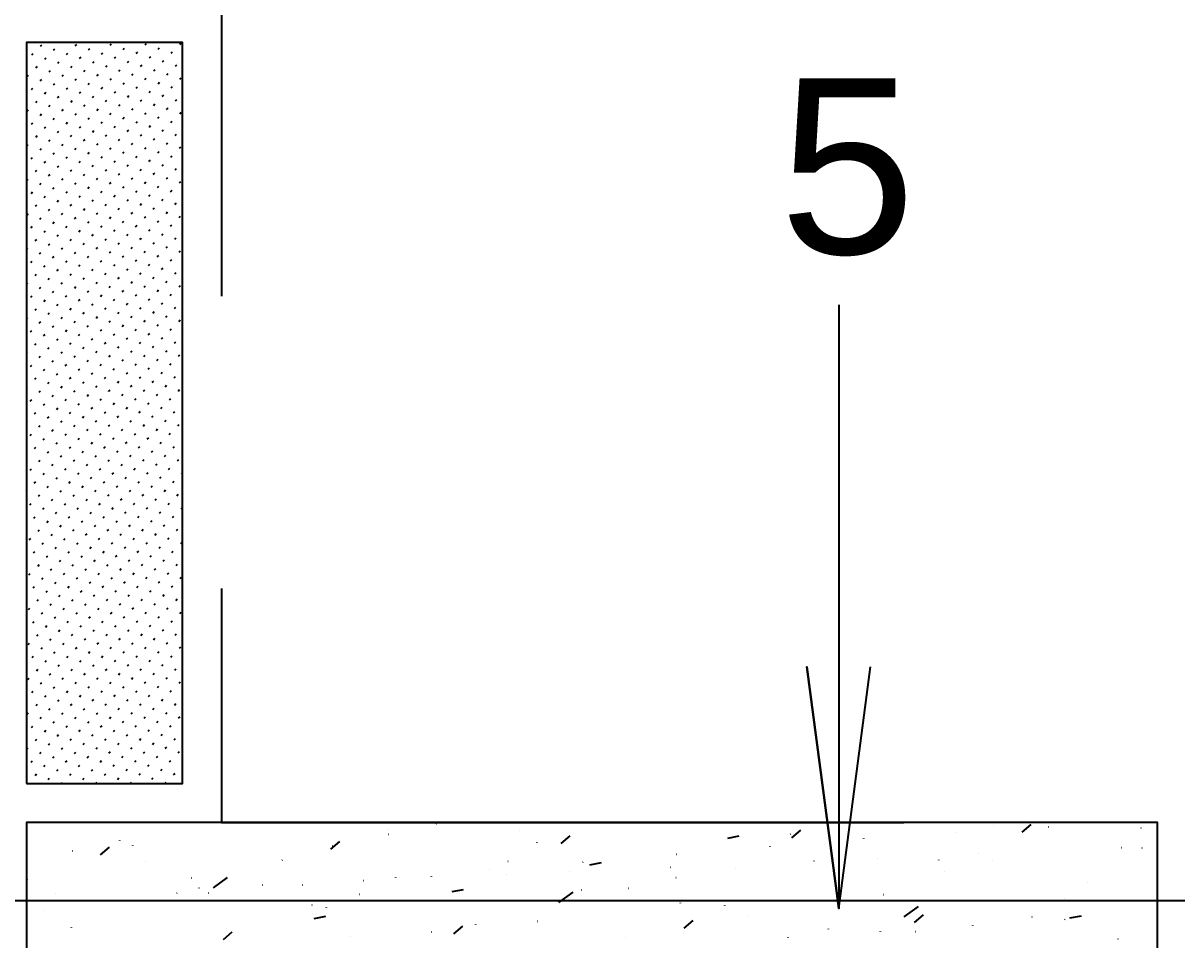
# Model space of a CAD drawing. Extents: x 0 to 119, y 0 to 84.
# Drawn here: x 67.688 to 68.872, y 68.612 to 69.552 of the extents above; entities that cross this region are included whole.
import ezdxf

# ---------------------------------------------------------------- set-up
doc = ezdxf.new("R2010")
doc.units = 0
doc.header["$MEASUREMENT"] = 0
doc.linetypes.add('ESTILO_TQS_0001', pattern=[1, 0.7, -0.3])
for name, color, linetype in [('1', 3, 'CONTINUOUS'), ('32', 250, 'CONTINUOUS'), ('4', 5, 'CONTINUOUS'), ('9', 8, 'CONTINUOUS')]:
    doc.layers.add(name, color=color, linetype=linetype)
doc.styles.add('TQS_ARIAL', font='arial.ttf')

msp = doc.modelspace()

# ---------------------------------------------------------------- linework, layer by layer
at = {"layer": '1', "color": 3, "linetype": 'ESTILO_TQS_0001'}
msp.add_lwpolyline([(67.89179, 68.732318), (70.85179, 68.732318), (70.85179, 71.972318), (67.89179, 71.972318), (67.89179, 68.732318)], dxfattribs=at)
at = {"layer": '32', "color": 250, "linetype": 'Continuous'}
msp.add_lwpolyline([(68.524943, 69.263342), (68.524943, 68.644352), (68.492311, 68.892213), (68.524943, 68.644352), (68.557574, 68.892213)], dxfattribs=at)
at = {"layer": '4', "color": 5, "linetype": 'Continuous'}
msp.add_line((67.25179, 68.652318), (72.29179, 68.652318), dxfattribs=at)
at = {"layer": '9', "color": 8, "linetype": 'Continuous'}
for p, q in [((67.706204, 69.528676), (67.707618, 69.53009)), ((67.719603, 69.524398), (67.721018, 69.525812)), ((67.741983, 69.5291), (67.743398, 69.530515)), ((67.755383, 69.524822), (67.756797, 69.526237)), ((67.777763, 69.529525), (67.779177, 69.530939)), ((67.791163, 69.525247), (67.792577, 69.526661)), ((67.813543, 69.529949), (67.814957, 69.531363)), ((67.826942, 69.525671), (67.828356, 69.527085)), ((67.849322, 69.530373), (67.850736, 69.531787)), ((67.691788, 69.51426), (67.691788, 69.51426)), ((67.697223, 69.519696), (67.698638, 69.52111)), ((67.710623, 69.515418), (67.712037, 69.516832)), ((67.724023, 69.51114), (67.725437, 69.512554)), ((67.733003, 69.52012), (67.734417, 69.521534)), ((67.746403, 69.515842), (67.747817, 69.517256)), ((67.759802, 69.511564), (67.761217, 69.512978)), ((67.768783, 69.520544), (67.770197, 69.521959)), ((67.782182, 69.516266), (67.783597, 69.517681)), ((67.795582, 69.511988), (67.796996, 69.513403)), ((67.804562, 69.520969), (67.805976, 69.522383)), ((67.817962, 69.516691), (67.819376, 69.518105)), ((67.831362, 69.512413), (67.832776, 69.513827)), ((67.840342, 69.521393), (67.841756, 69.522807)), ((67.701643, 69.506438), (67.703057, 69.507852)), ((67.715043, 69.50216), (67.716457, 69.503574)), ((67.737422, 69.506862), (67.738837, 69.508276)), ((67.750822, 69.502584), (67.752236, 69.503998)), ((67.773202, 69.507286), (67.774616, 69.5087)), ((67.786602, 69.503008), (67.788016, 69.504422)), ((67.800001, 69.49873), (67.801416, 69.500144)), ((67.808982, 69.50771), (67.810396, 69.509125)), ((67.822381, 69.503432), (67.823796, 69.504847)), ((67.835781, 69.499154), (67.837195, 69.500569)), ((67.844761, 69.508135), (67.846175, 69.509549)), ((67.847213, 69.510586), (67.847213, 69.510586)), ((67.691788, 69.496583), (67.691788, 69.496583)), ((67.692663, 69.497457), (67.694077, 69.498872)), ((67.706062, 69.493179), (67.707476, 69.494594)), ((67.719462, 69.488901), (67.720876, 69.490316)), ((67.728442, 69.497882), (67.729856, 69.499296)), ((67.741842, 69.493604), (67.743256, 69.495018)), ((67.755242, 69.489326), (67.756656, 69.49074)), ((67.764222, 69.498306), (67.765636, 69.49972)), ((67.777621, 69.494028), (67.779036, 69.495442)), ((67.791021, 69.48975), (67.792435, 69.491164)), ((67.813401, 69.494452), (67.814815, 69.495866)), ((67.826801, 69.490174), (67.828215, 69.491588)), ((67.842499, 69.488194), (67.842499, 69.488194)), ((67.849181, 69.494876), (67.850595, 69.496291)), ((67.691788, 69.478905), (67.691788, 69.478905)), ((67.697082, 69.484199), (67.698496, 69.485613)), ((67.710482, 69.479921), (67.711896, 69.481335)), ((67.723881, 69.475643), (67.725296, 69.477057)), ((67.732862, 69.484623), (67.734276, 69.486038)), ((67.746261, 69.480345), (67.747676, 69.48176)), ((67.759661, 69.476067), (67.761075, 69.477482)), ((67.768641, 69.485048), (67.770055, 69.486462)), ((67.782041, 69.48077), (67.783455, 69.482184)), ((67.795441, 69.476492), (67.796855, 69.477906)), ((67.804421, 69.485472), (67.805835, 69.486886)), ((67.817821, 69.481194), (67.819235, 69.482608)), ((67.83122, 69.476916), (67.832634, 69.47833)), ((67.8402, 69.485896), (67.841615, 69.48731)), ((67.701501, 69.470941), (67.702916, 69.472355)), ((67.714901, 69.466663), (67.716315, 69.468077)), ((67.737281, 69.471365), (67.738695, 69.472779)), ((67.750681, 69.467087), (67.752095, 69.468501)), ((67.773061, 69.471789), (67.774475, 69.473204)), ((67.78646, 69.467511), (67.787875, 69.468926)), ((67.79986, 69.463233), (67.801274, 69.464648)), ((67.80884, 69.472214), (67.810254, 69.473628)), ((67.82224, 69.467936), (67.823654, 69.46935)), ((67.83564, 69.463658), (67.837054, 69.465072)), ((67.837784, 69.465802), (67.837784, 69.465802)), ((67.84462, 69.472638), (67.846034, 69.474052)), ((67.691788, 69.461227), (67.691788, 69.461227)), ((67.692521, 69.461961), (67.693935, 69.463375)), ((67.705921, 69.457683), (67.707335, 69.459097)), ((67.719321, 69.453405), (67.720735, 69.454819)), ((67.728301, 69.462385), (67.729715, 69.463799)), ((67.7417, 69.458107), (67.743115, 69.459521)), ((67.7551, 69.453829), (67.756514, 69.455243)), ((67.76408, 69.462809), (67.765495, 69.464223)), ((67.77748, 69.458531), (67.778894, 69.459945)), ((67.79088, 69.454253), (67.792294, 69.455667)), ((67.81326, 69.458955), (67.814674, 69.46037)), ((67.826659, 69.454677), (67.828074, 69.456092)), ((67.849039, 69.45938), (67.850453, 69.460794)), ((67.691788, 69.44355), (67.691788, 69.44355)), ((67.696941, 69.448702), (67.698355, 69.450117)), ((67.71034, 69.444424), (67.711754, 69.445839)), ((67.72374, 69.440146), (67.725154, 69.441561)), ((67.73272, 69.449127), (67.734134, 69.450541)), ((67.74612, 69.444849), (67.747534, 69.446263)), ((67.75952, 69.440571), (67.760934, 69.441985)), ((67.7685, 69.449551), (67.769914, 69.450965)), ((67.781899, 69.445273), (67.783314, 69.446687)), ((67.795299, 69.440995), (67.796713, 69.442409)), ((67.804279, 69.449975), (67.805694, 69.451389)), ((67.817679, 69.445697), (67.819093, 69.447111)), ((67.831079, 69.441419), (67.832493, 69.442833)), ((67.83307, 69.443411), (67.83307, 69.443411)), ((67.840059, 69.450399), (67.841473, 69.451814)), ((67.70136, 69.435444), (67.702774, 69.436858)), ((67.71476, 69.431166), (67.716174, 69.43258)), ((67.73714, 69.435868), (67.738554, 69.437283)), ((67.750539, 69.43159), (67.751954, 69.433005)), ((67.772919, 69.436293), (67.774333, 69.437707)), ((67.786319, 69.432015), (67.787733, 69.433429)), ((67.799719, 69.427737), (67.801133, 69.429151)), ((67.808699, 69.436717), (67.810113, 69.438131)), ((67.822099, 69.432439), (67.823513, 69.433853)), ((67.835498, 69.428161), (67.836912, 69.429575)), ((67.844478, 69.437141), (67.845893, 69.438555)), ((67.691788, 69.425872), (67.691788, 69.425872)), ((67.69238, 69.426464), (67.693794, 69.427878)), ((67.705779, 69.422186), (67.707194, 69.4236)), ((67.719179, 69.417908), (67.720593, 69.419322)), ((67.728159, 69.426888), (67.729574, 69.428302)), ((67.741559, 69.42261), (67.742973, 69.424024)), ((67.754959, 69.418332), (67.756373, 69.419746)), ((67.763939, 69.427312), (67.765353, 69.428727)), ((67.777339, 69.423034), (67.778753, 69.424449)), ((67.790738, 69.418756), (67.792153, 69.420171)), ((67.813118, 69.423459), (67.814532, 69.424873)), ((67.826518, 69.419181), (67.827932, 69.420595)), ((67.828356, 69.421019), (67.828356, 69.421019)), ((67.848898, 69.423883), (67.850312, 69.425297)), ((67.691788, 69.408194), (67.691788, 69.408194)), ((67.696799, 69.413206), (67.698213, 69.41462)), ((67.710199, 69.408928), (67.711613, 69.410342)), ((67.723599, 69.40465), (67.725013, 69.406064)), ((67.732579, 69.41363), (67.733993, 69.415044)), ((67.745978, 69.409352), (67.747393, 69.410766)), ((67.759378, 69.405074), (67.760792, 69.406488)), ((67.768358, 69.414054), (67.769773, 69.415468)), ((67.781758, 69.409776), (67.783172, 69.41119)), ((67.795158, 69.405498), (67.796572, 69.406912)), ((67.804138, 69.414478), (67.805552, 69.415893)), ((67.817538, 69.4102), (67.818952, 69.411615)), ((67.830937, 69.405922), (67.832352, 69.407337)), ((67.839918, 69.414903), (67.841332, 69.416317)), ((67.701219, 69.399947), (67.702633, 69.401361)), ((67.714618, 69.395669), (67.716032, 69.397084)), ((67.736998, 69.400372), (67.738412, 69.401786)), ((67.750398, 69.396094), (67.751812, 69.397508)), ((67.772778, 69.400796), (67.774192, 69.40221)), ((67.786177, 69.396518), (67.787592, 69.397932)), ((67.799577, 69.39224), (67.800991, 69.393654)), ((67.808557, 69.40122), (67.809972, 69.402634)), ((67.821957, 69.396942), (67.823371, 69.398356)), ((67.823642, 69.398627), (67.823642, 69.398627)), ((67.835357, 69.392664), (67.836771, 69.394078)), ((67.844337, 69.401644), (67.845751, 69.403059)), ((67.691788, 69.390517), (67.691788, 69.390517)), ((67.692238, 69.390967), (67.693653, 69.392381)), ((67.705638, 69.386689), (67.707052, 69.388103)), ((67.719038, 69.382411), (67.720452, 69.383825)), ((67.728018, 69.391391), (67.729432, 69.392806)), ((67.741418, 69.387113), (67.742832, 69.388528)), ((67.754817, 69.382835), (67.756232, 69.38425)), ((67.763798, 69.391816), (67.765212, 69.39323)), ((67.777197, 69.387538), (67.778611, 69.388952)), ((67.790597, 69.38326), (67.792011, 69.384674)), ((67.812977, 69.387962), (67.814391, 69.389376)), ((67.826377, 69.383684), (67.827791, 69.385098)), ((67.848756, 69.388386), (67.850171, 69.3898)), ((67.691788, 69.372839), (67.691788, 69.372839)), ((67.696658, 69.377709), (67.698072, 69.379123)), ((67.710057, 69.373431), (67.711472, 69.374845)), ((67.723457, 69.369153), (67.724871, 69.370567)), ((67.732437, 69.378133), (67.733852, 69.379547)), ((67.745837, 69.373855), (67.747251, 69.375269)), ((67.759237, 69.369577), (67.760651, 69.370991)), ((67.768217, 69.378557), (67.769631, 69.379972)), ((67.781617, 69.374279), (67.783031, 69.375694)), ((67.795016, 69.370001), (67.796431, 69.371416)), ((67.803997, 69.378982), (67.805411, 69.380396)), ((67.817396, 69.374704), (67.81881, 69.376118)), ((67.818928, 69.376236), (67.818928, 69.376236)), ((67.830796, 69.370426), (67.83221, 69.37184)), ((67.839776, 69.379406), (67.84119, 69.38082)), ((67.701077, 69.364451), (67.702491, 69.365865)), ((67.714477, 69.360173), (67.715891, 69.361587)), ((67.736857, 69.364875), (67.738271, 69.366289)), ((67.750256, 69.360597), (67.751671, 69.362011)), ((67.772636, 69.365299), (67.774051, 69.366713)), ((67.786036, 69.361021), (67.78745, 69.362435)), ((67.799436, 69.356743), (67.80085, 69.358157)), ((67.808416, 69.365723), (67.80983, 69.367138)), ((67.821816, 69.361445), (67.82323, 69.36286)), ((67.835215, 69.357167), (67.83663, 69.358582)), ((67.844196, 69.366148), (67.84561, 69.367562)), ((67.691788, 69.355161), (67.691788, 69.355161)), ((67.692097, 69.35547), (67.693511, 69.356884)), ((67.705497, 69.351192), (67.706911, 69.352606)), ((67.718896, 69.346914), (67.72031, 69.348328)), ((67.727877, 69.355895), (67.729291, 69.357309)), ((67.741276, 69.351617), (67.74269, 69.353031)), ((67.754676, 69.347339), (67.75609, 69.348753)), ((67.763656, 69.356319), (67.76507, 69.357733)), ((67.777056, 69.352041), (67.77847, 69.353455)), ((67.790455, 69.347763), (67.79187, 69.349177)), ((67.812835, 69.352465), (67.814214, 69.353844)), ((67.814214, 69.353844), (67.81425, 69.353879)), ((67.826235, 69.348187), (67.827649, 69.349601)), ((67.848615, 69.352889), (67.850029, 69.354304)), ((67.691788, 69.337484), (67.691788, 69.337484)), ((67.696516, 69.342212), (67.697931, 69.343626)), ((67.709916, 69.337934), (67.71133, 69.339348)), ((67.723316, 69.333656), (67.72473, 69.33507)), ((67.732296, 69.342636), (67.73371, 69.34405)), ((67.745696, 69.338358), (67.74711, 69.339772)), ((67.759095, 69.33408), (67.76051, 69.335495)), ((67.768076, 69.343061), (67.76949, 69.344475)), ((67.781475, 69.338783), (67.782889, 69.340197)), ((67.794875, 69.334505), (67.796289, 69.335919)), ((67.803855, 69.343485), (67.805269, 69.344899)), ((67.817255, 69.339207), (67.818669, 69.340621)), ((67.830654, 69.334929), (67.832069, 69.336343)), ((67.839635, 69.343909), (67.841049, 69.345323)), ((67.700936, 69.328954), (67.70235, 69.330368)), ((67.714335, 69.324676), (67.71575, 69.32609)), ((67.736715, 69.329378), (67.73813, 69.330792)), ((67.750115, 69.3251), (67.751529, 69.326514)), ((67.772495, 69.329802), (67.773909, 69.331217)), ((67.785895, 69.325524), (67.787309, 69.326939)), ((67.799294, 69.321246), (67.800709, 69.322661)), ((67.808275, 69.330227), (67.8095, 69.331452)), ((67.8095, 69.331452), (67.809689, 69.331641)), ((67.821674, 69.325949), (67.823088, 69.327363)), ((67.835074, 69.321671), (67.836488, 69.323085)), ((67.844054, 69.330651), (67.845468, 69.332065)), ((67.691788, 69.319806), (67.691788, 69.319806)), ((67.691956, 69.319974), (67.69337, 69.321388)), ((67.705355, 69.315696), (67.706769, 69.31711)), ((67.718755, 69.311418), (67.720169, 69.312832)), ((67.727735, 69.320398), (67.729149, 69.321812)), ((67.741135, 69.31612), (67.742549, 69.317534)), ((67.754534, 69.311842), (67.755949, 69.313256)), ((67.763515, 69.320822), (67.764929, 69.322236)), ((67.776914, 69.316544), (67.778329, 69.317958)), ((67.790314, 69.312266), (67.791728, 69.31368)), ((67.812694, 69.316968), (67.814108, 69.318383)), ((67.826094, 69.31269), (67.827508, 69.314105)), ((67.848474, 69.317393), (67.849888, 69.318807)), ((67.691788, 69.302128), (67.691788, 69.302128)), ((67.696375, 69.306715), (67.697789, 69.308129)), ((67.709775, 69.302437), (67.711189, 69.303851)), ((67.723174, 69.298159), (67.724588, 69.299573)), ((67.732155, 69.30714), (67.733569, 69.308554)), ((67.745554, 69.302862), (67.746968, 69.304276)), ((67.758954, 69.298584), (67.760368, 69.299998)), ((67.767934, 69.307564), (67.769348, 69.308978)), ((67.781334, 69.303286), (67.782748, 69.3047)), ((67.794733, 69.299008), (67.796148, 69.300422)), ((67.803714, 69.307988), (67.804786, 69.30906)), ((67.804786, 69.30906), (67.805128, 69.309402)), ((67.817113, 69.30371), (67.818528, 69.305124)), ((67.830513, 69.299432), (67.831927, 69.300846)), ((67.839493, 69.308412), (67.840908, 69.309827)), ((67.700794, 69.293457), (67.702209, 69.294871)), ((67.714194, 69.289179), (67.715608, 69.290593)), ((67.736574, 69.293881), (67.737988, 69.295295)), ((67.749974, 69.289603), (67.751388, 69.291017)), ((67.772354, 69.294306), (67.773768, 69.29572)), ((67.785753, 69.290028), (67.787167, 69.291442)), ((67.800072, 69.286669), (67.800567, 69.287164)), ((67.808133, 69.29473), (67.809547, 69.296144)), ((67.821533, 69.290452), (67.822947, 69.291866)), ((67.834932, 69.286174), (67.836347, 69.287588)), ((67.843913, 69.295154), (67.845327, 69.296568)), ((67.691788, 69.284451), (67.691788, 69.284451)), ((67.691814, 69.284477), (67.693228, 69.285891)), ((67.705214, 69.280199), (67.706628, 69.281613)), ((67.718613, 69.275921), (67.720028, 69.277335)), ((67.727594, 69.284901), (67.729008, 69.286315)), ((67.740993, 69.280623), (67.742408, 69.282037)), ((67.754393, 69.276345), (67.755807, 69.277759)), ((67.763373, 69.285325), (67.764788, 69.286739)), ((67.776773, 69.281047), (67.778187, 69.282461)), ((67.790173, 69.276769), (67.791587, 69.278183)), ((67.799153, 69.28575), (67.800072, 69.286669)), ((67.812553, 69.281472), (67.813967, 69.282886)), ((67.825952, 69.277194), (67.827366, 69.278608)), ((67.848332, 69.281896), (67.849746, 69.28331)), ((67.691788, 69.266773), (67.691788, 69.266773)), ((67.696233, 69.271218), (67.697648, 69.272633)), ((67.709633, 69.26694), (67.711047, 69.268355)), ((67.723033, 69.262663), (67.724447, 69.264077)), ((67.732013, 69.271643), (67.733427, 69.273057)), ((67.745413, 69.267365), (67.746827, 69.268779)), ((67.758812, 69.263087), (67.760227, 69.264501)), ((67.767793, 69.272067), (67.769207, 69.273481)), ((67.781192, 69.267789), (67.782607, 69.269203)), ((67.794592, 69.263511), (67.795358, 69.264277)), ((67.795358, 69.264277), (67.796006, 69.264925)), ((67.803572, 69.272491), (67.804987, 69.273906)), ((67.816972, 69.268213), (67.818386, 69.269628)), ((67.830372, 69.263935), (67.831786, 69.26535)), ((67.839352, 69.272916), (67.840766, 69.27433)), ((67.700653, 69.25796), (67.702067, 69.259374)), ((67.714053, 69.253682), (67.715467, 69.255096)), ((67.736433, 69.258385), (67.737847, 69.259799)), ((67.749832, 69.254107), (67.751246, 69.255521)), ((67.772212, 69.258809), (67.773626, 69.260223)), ((67.785612, 69.254531), (67.787026, 69.255945)), ((67.799011, 69.250253), (67.800426, 69.251667)), ((67.807992, 69.259233), (67.809406, 69.260647)), ((67.821391, 69.254955), (67.822806, 69.256369)), ((67.834791, 69.250677), (67.836205, 69.252091)), ((67.843771, 69.259657), (67.845186, 69.261072)), ((67.691788, 69.249095), (67.693087, 69.250394)), ((67.705072, 69.244702), (67.706487, 69.246116)), ((67.718472, 69.240424), (67.719886, 69.241838)), ((67.727452, 69.249404), (67.728866, 69.250818)), ((67.740852, 69.245126), (67.742266, 69.24654)), ((67.754252, 69.240848), (67.755666, 69.242262)), ((67.763232, 69.249829), (67.764646, 69.251243)), ((67.776632, 69.245551), (67.778046, 69.246965)), ((67.790031, 69.241273), (67.790644, 69.241885)), ((67.790644, 69.241885), (67.791445, 69.242687)), ((67.812411, 69.245975), (67.813825, 69.247389)), ((67.825811, 69.241697), (67.827225, 69.243111)), ((67.848191, 69.246399), (67.849605, 69.247813)), ((67.691788, 69.231418), (67.691788, 69.231418)), ((67.696092, 69.235722), (67.697506, 69.237136)), ((67.709492, 69.231444), (67.710906, 69.232858)), ((67.722891, 69.227166), (67.724306, 69.22858)), ((67.731872, 69.236146), (67.733286, 69.23756)), ((67.745271, 69.231868), (67.746686, 69.233282)), ((67.758671, 69.22759), (67.760085, 69.229004)), ((67.767651, 69.23657), (67.769065, 69.237984)), ((67.781051, 69.232292), (67.782465, 69.233706)), ((67.794451, 69.228014), (67.795865, 69.229428)), ((67.803431, 69.236995), (67.804845, 69.238409)), ((67.816831, 69.232717), (67.818245, 69.234131)), ((67.83023, 69.228439), (67.831644, 69.229853)), ((67.83921, 69.237419), (67.840625, 69.238833)), ((67.700511, 69.222463), (67.701926, 69.223878)), ((67.713911, 69.218185), (67.715325, 69.2196)), ((67.736291, 69.222888), (67.737705, 69.224302)), ((67.749691, 69.21861), (67.751105, 69.220024)), ((67.772071, 69.223312), (67.773485, 69.224726)), ((67.78547, 69.219034), (67.78593, 69.219494)), ((67.78593, 69.219494), (67.786885, 69.220448)), ((67.79887, 69.214756), (67.800284, 69.21617)), ((67.80785, 69.223736), (67.809265, 69.22515)), ((67.82125, 69.219458), (67.822664, 69.220872)), ((67.83465, 69.21518), (67.836064, 69.216594)), ((67.84363, 69.224161), (67.845044, 69.225575)), ((67.691788, 69.21374), (67.692945, 69.214897)), ((67.704931, 69.209205), (67.706345, 69.210619)), ((67.718331, 69.204927), (67.719745, 69.206341)), ((67.727311, 69.213907), (67.728725, 69.215322)), ((67.740711, 69.209629), (67.742125, 69.211044)), ((67.75411, 69.205351), (67.755524, 69.206766)), ((67.76309, 69.214332), (67.764505, 69.215746)), ((67.77649, 69.210054), (67.777904, 69.211468)), ((67.78989, 69.205776), (67.791304, 69.20719)), ((67.81227, 69.210478), (67.813684, 69.211892)), ((67.825669, 69.2062), (67.827084, 69.207614)), ((67.847908, 69.210761), (67.849322, 69.212175)), ((67.691788, 69.196062), (67.691788, 69.196062)), ((67.695951, 69.200225), (67.697365, 69.201639)), ((67.70935, 69.195947), (67.710765, 69.197361)), ((67.72275, 69.191669), (67.724164, 69.193083)), ((67.73173, 69.200649), (67.733144, 69.202063)), ((67.74513, 69.196371), (67.746544, 69.197785)), ((67.75853, 69.192093), (67.759944, 69.193507)), ((67.76751, 69.201074), (67.768924, 69.202488)), ((67.78091, 69.196796), (67.781216, 69.197102)), ((67.781216, 69.197102), (67.782324, 69.19821)), ((67.794309, 69.192518), (67.795723, 69.193932)), ((67.803289, 69.201498), (67.804704, 69.202912)), ((67.816689, 69.19722), (67.818103, 69.198634)), ((67.829947, 69.1928), (67.831362, 69.194215)), ((67.838928, 69.201781), (67.840342, 69.203195)), ((67.70037, 69.186967), (67.701784, 69.188381)), ((67.71377, 69.182689), (67.715184, 69.184103)), ((67.73615, 69.187391), (67.737564, 69.188805)), ((67.749549, 69.183113), (67.750964, 69.184527)), ((67.771929, 69.187815), (67.773343, 69.189229)), ((67.785329, 69.183537), (67.786743, 69.184951)), ((67.798729, 69.179259), (67.800143, 69.180673)), ((67.807709, 69.18824), (67.809123, 69.189654)), ((67.820967, 69.18382), (67.822381, 69.185234)), ((67.834225, 69.179401), (67.83564, 69.180815)), ((67.843206, 69.188381), (67.84462, 69.189795)), ((67.691788, 69.178385), (67.692804, 69.179401)), ((67.704789, 69.173708), (67.706204, 69.175123)), ((67.718189, 69.16943), (67.719603, 69.170845)), ((67.727169, 69.178411), (67.728584, 69.179825)), ((67.740569, 69.174133), (67.741983, 69.175547)), ((67.753969, 69.169855), (67.755383, 69.171269)), ((67.762949, 69.178835), (67.764363, 69.180249)), ((67.776349, 69.174557), (67.776502, 69.17471)), ((67.776502, 69.17471), (67.777763, 69.175971)), ((67.789748, 69.170279), (67.791163, 69.171693)), ((67.811987, 69.17484), (67.813401, 69.176254)), ((67.825245, 69.17042), (67.826659, 69.171835)), ((67.847484, 69.174981), (67.848898, 69.176395)), ((67.691788, 69.160707), (67.691788, 69.160707)), ((67.695809, 69.164728), (67.697223, 69.166142)), ((67.709209, 69.16045), (67.710623, 69.161864)), ((67.722609, 69.156172), (67.724023, 69.157586)), ((67.731589, 69.165152), (67.733003, 69.166567)), ((67.744989, 69.160874), (67.746403, 69.162289)), ((67.758388, 69.156596), (67.759802, 69.158011)), ((67.767368, 69.165577), (67.768783, 69.166991)), ((67.780768, 69.161299), (67.782182, 69.162713)), ((67.794026, 69.156879), (67.795441, 69.158294)), ((67.803007, 69.16586), (67.804421, 69.167274)), ((67.816265, 69.16144), (67.817679, 69.162854)), ((67.829523, 69.157021), (67.830937, 69.158435)), ((67.838503, 69.166001), (67.839918, 69.167415)), ((67.851762, 69.161582), (67.851788, 69.161608)), ((67.700229, 69.15147), (67.701643, 69.152884)), ((67.713628, 69.147192), (67.715043, 69.148606)), ((67.736008, 69.151894), (67.737422, 69.153308)), ((67.749408, 69.147616), (67.750822, 69.14903)), ((67.771788, 69.152318), (67.773202, 69.153733)), ((67.771788, 69.152318), (67.771788, 69.152318)), ((67.785046, 69.147899), (67.78646, 69.149313)), ((67.807285, 69.15246), (67.808699, 69.153874)), ((67.820543, 69.14804), (67.821957, 69.149455)), ((67.833801, 69.143621), (67.835215, 69.145035)), ((67.842781, 69.152601), (67.844196, 69.154016)), ((67.691788, 69.143029), (67.692663, 69.143904)), ((67.704648, 69.138212), (67.706062, 69.139626)), ((67.718048, 69.133934), (67.719462, 69.135348)), ((67.727028, 69.142914), (67.728442, 69.144328)), ((67.740428, 69.138636), (67.741842, 69.14005)), ((67.753827, 69.134358), (67.755242, 69.135772)), ((67.762808, 69.143338), (67.764222, 69.144752)), ((67.776066, 69.138919), (67.77748, 69.140333)), ((67.789324, 69.134499), (67.790738, 69.135914)), ((67.798304, 69.14348), (67.799719, 69.144894)), ((67.811563, 69.13906), (67.812977, 69.140474)), ((67.824821, 69.134641), (67.826235, 69.136055)), ((67.847059, 69.139202), (67.848474, 69.140616)), ((67.691788, 69.125351), (67.691788, 69.125351)), ((67.695668, 69.129231), (67.697082, 69.130646)), ((67.709067, 69.124953), (67.710482, 69.126368)), ((67.722467, 69.120675), (67.723881, 69.12209)), ((67.731447, 69.129656), (67.732862, 69.13107)), ((67.744847, 69.125378), (67.746261, 69.126792)), ((67.758105, 69.120958), (67.75952, 69.122373)), ((67.767074, 69.129927), (67.767074, 69.129927)), ((67.767086, 69.129939), (67.7685, 69.131353)), ((67.780344, 69.125519), (67.781758, 69.126933)), ((67.793602, 69.1211), (67.795016, 69.122514)), ((67.802582, 69.13008), (67.803997, 69.131494)), ((67.815841, 69.125661), (67.817255, 69.127075)), ((67.829099, 69.121241), (67.830513, 69.122655)), ((67.838079, 69.130221), (67.839493, 69.131636)), ((67.851337, 69.125802), (67.851788, 69.126252)), ((67.700087, 69.115973), (67.701501, 69.117387)), ((67.713487, 69.111695), (67.714901, 69.113109)), ((67.735867, 69.116397), (67.737281, 69.117812)), ((67.749125, 69.111978), (67.750539, 69.113392)), ((67.771364, 69.116539), (67.772778, 69.117953)), ((67.784622, 69.112119), (67.786036, 69.113534)), ((67.80686, 69.11668), (67.808275, 69.118095)), ((67.820119, 69.112261), (67.821533, 69.113675)), ((67.842357, 69.116822), (67.843771, 69.118236)), ((67.691788, 69.107674), (67.692521, 69.108407)), ((67.704507, 69.102715), (67.705921, 69.104129)), ((67.717906, 69.098437), (67.719321, 69.099851)), ((67.726887, 69.107417), (67.728301, 69.108831)), ((67.740145, 69.102998), (67.741559, 69.104412)), ((67.753403, 69.098578), (67.754817, 69.099993)), ((67.76236, 69.107535), (67.76236, 69.107535)), ((67.762383, 69.107559), (67.763798, 69.108973)), ((67.775642, 69.103139), (67.777056, 69.104553)), ((67.7889, 69.09872), (67.790314, 69.100134)), ((67.79788, 69.1077), (67.799294, 69.109114)), ((67.811138, 69.103281), (67.812553, 69.104695)), ((67.824397, 69.098861), (67.825811, 69.100275)), ((67.833377, 69.107841), (67.834791, 69.109256)), ((67.846635, 69.103422), (67.848049, 69.104836)), ((67.691788, 69.089996), (67.691788, 69.089996)), ((67.695526, 69.093735), (67.696941, 69.095149)), ((67.708926, 69.089457), (67.71034, 69.090871)), ((67.722184, 69.085037), (67.723599, 69.086451)), ((67.731165, 69.094018), (67.732579, 69.095432)), ((67.744423, 69.089598), (67.745837, 69.091012)), ((67.757681, 69.085179), (67.759095, 69.086593)), ((67.766661, 69.094159), (67.768076, 69.095573)), ((67.77992, 69.08974), (67.781334, 69.091154)), ((67.793178, 69.08532), (67.794592, 69.086734)), ((67.802158, 69.0943), (67.803572, 69.095715)), ((67.815416, 69.089881), (67.816831, 69.091295)), ((67.828675, 69.085462), (67.830089, 69.086876)), ((67.837655, 69.094442), (67.839069, 69.095856)), ((67.850913, 69.090022), (67.851788, 69.090897)), ((67.699946, 69.080476), (67.70136, 69.081891)), ((67.713204, 69.076057), (67.714618, 69.077471)), ((67.735443, 69.080618), (67.736857, 69.082032)), ((67.748701, 69.076198), (67.750115, 69.077613)), ((67.757646, 69.085143), (67.757646, 69.085143)), ((67.770939, 69.080759), (67.772354, 69.082173)), ((67.784198, 69.07634), (67.785612, 69.077754)), ((67.806436, 69.080901), (67.80785, 69.082315)), ((67.819694, 69.076481), (67.821109, 69.077896)), ((67.841933, 69.081042), (67.843347, 69.082456)), ((67.691788, 69.072318), (67.69238, 69.07291)), ((67.704224, 69.067077), (67.705638, 69.068491)), ((67.717482, 69.062657), (67.718896, 69.064072)), ((67.726462, 69.071638), (67.727877, 69.073052)), ((67.739721, 69.067218), (67.741135, 69.068632)), ((67.752932, 69.062752), (67.752932, 69.062752)), ((67.752979, 69.062799), (67.754393, 69.064213)), ((67.761959, 69.071779), (67.763373, 69.073193)), ((67.775217, 69.06736), (67.776632, 69.068774)), ((67.788476, 69.06294), (67.78989, 69.064354)), ((67.797456, 69.07192), (67.79887, 69.073335)), ((67.810714, 69.067501), (67.812128, 69.068915)), ((67.823972, 69.063082), (67.825387, 69.064496)), ((67.832953, 69.072062), (67.834367, 69.073476)), ((67.846211, 69.067642), (67.847625, 69.069057)), ((67.691788, 69.054641), (67.691788, 69.054641)), ((67.695244, 69.058097), (67.696658, 69.059511)), ((67.708502, 69.053677), (67.709916, 69.055091)), ((67.72176, 69.049258), (67.723174, 69.050672)), ((67.73074, 69.058238), (67.732155, 69.059652)), ((67.743999, 69.053819), (67.745413, 69.055233)), ((67.757257, 69.049399), (67.758671, 69.050813)), ((67.766237, 69.058379), (67.767651, 69.059794)), ((67.779495, 69.05396), (67.78091, 69.055374)), ((67.792754, 69.049541), (67.794168, 69.050955)), ((67.801734, 69.058521), (67.803148, 69.059935)), ((67.814992, 69.054101), (67.816406, 69.055516)), ((67.82825, 69.049682), (67.829665, 69.051096)), ((67.837231, 69.058662), (67.838645, 69.060076)), ((67.850489, 69.054243), (67.851788, 69.055542)), ((67.699522, 69.044697), (67.700936, 69.046111)), ((67.71278, 69.040277), (67.714194, 69.041692)), ((67.735018, 69.044838), (67.736433, 69.046252)), ((67.748218, 69.04036), (67.748218, 69.04036)), ((67.748277, 69.040419), (67.749691, 69.041833)), ((67.770515, 69.04498), (67.771929, 69.046394)), ((67.783773, 69.04056), (67.785188, 69.041974)), ((67.806012, 69.045121), (67.807426, 69.046535)), ((67.81927, 69.040702), (67.820684, 69.042116)), ((67.841509, 69.045263), (67.842923, 69.046677)), ((67.691788, 69.036963), (67.691956, 69.037131)), ((67.7038, 69.031297), (67.705214, 69.032711)), ((67.717058, 69.026878), (67.718472, 69.028292)), ((67.726038, 69.035858), (67.727452, 69.037272)), ((67.739296, 69.031439), (67.740711, 69.032853)), ((67.752555, 69.027019), (67.753969, 69.028433)), ((67.761535, 69.035999), (67.762949, 69.037414)), ((67.774793, 69.03158), (67.776207, 69.032994)), ((67.788051, 69.027161), (67.789466, 69.028575)), ((67.797032, 69.036141), (67.798446, 69.037555)), ((67.81029, 69.031721), (67.811704, 69.033136)), ((67.823548, 69.027302), (67.824962, 69.028716)), ((67.832528, 69.036282), (67.833943, 69.037696)), ((67.845787, 69.031863), (67.847201, 69.033277)), ((67.691788, 69.019285), (67.691788, 69.019285)), ((67.694819, 69.022317), (67.696233, 69.023731)), ((67.708078, 69.017897), (67.709492, 69.019312)), ((67.721336, 69.013478), (67.72275, 69.014892)), ((67.730316, 69.022458), (67.73173, 69.023873)), ((67.743504, 69.017968), (67.743504, 69.017968)), ((67.743574, 69.018039), (67.744989, 69.019453)), ((67.756833, 69.013619), (67.758247, 69.015034)), ((67.765813, 69.0226), (67.767227, 69.024014)), ((67.779071, 69.01818), (67.780485, 69.019595)), ((67.792329, 69.013761), (67.793744, 69.015175)), ((67.80131, 69.022741), (67.802724, 69.024155)), ((67.814568, 69.018322), (67.815982, 69.019736)), ((67.827826, 69.013902), (67.82924, 69.015317)), ((67.836806, 69.022883), (67.838221, 69.024297)), ((67.850065, 69.018463), (67.851479, 69.019877)), ((67.699097, 69.008917), (67.700511, 69.010331)), ((67.712356, 69.004498), (67.71377, 69.005912)), ((67.734594, 69.009059), (67.736008, 69.010473)), ((67.747852, 69.004639), (67.749267, 69.006053)), ((67.770091, 69.0092), (67.771505, 69.010614)), ((67.783349, 69.004781), (67.784763, 69.006195)), ((67.805588, 69.009341), (67.807002, 69.010756)), ((67.818846, 69.004922), (67.82026, 69.006336)), ((67.841084, 69.009483), (67.842499, 69.010897)), ((67.691788, 69.001608), (67.691788, 69.001608)), ((67.703375, 68.995518), (67.704789, 68.996932)), ((67.716634, 68.991098), (67.718048, 68.992512)), ((67.725614, 69.000078), (67.727028, 69.001493)), ((67.73879, 68.995576), (67.73879, 68.995576)), ((67.738872, 68.995659), (67.740286, 68.997073)), ((67.75213, 68.99124), (67.753545, 68.992654)), ((67.761111, 69.00022), (67.762525, 69.001634)), ((67.774369, 68.9958), (67.775783, 68.997215)), ((67.787627, 68.991381), (67.789041, 68.992795)), ((67.796607, 69.000361), (67.798022, 69.001775)), ((67.809866, 68.995942), (67.81128, 68.997356)), ((67.823124, 68.991522), (67.824538, 68.992937)), ((67.832104, 69.000503), (67.833518, 69.001917)), ((67.845362, 68.996083), (67.846777, 68.997497)), ((67.691788, 68.98393), (67.691788, 68.98393)), ((67.694395, 68.986537), (67.695809, 68.987952)), ((67.707653, 68.982118), (67.709067, 68.983532)), ((67.729892, 68.986679), (67.731306, 68.988093)), ((67.74315, 68.982259), (67.744564, 68.983674)), ((67.765389, 68.98682), (67.766803, 68.988234)), ((67.778647, 68.982401), (67.780061, 68.983815)), ((67.791905, 68.977981), (67.793319, 68.979396)), ((67.800885, 68.986962), (67.8023, 68.988376)), ((67.814144, 68.982542), (67.815558, 68.983956)), ((67.827402, 68.978123), (67.828816, 68.979537)), ((67.836382, 68.987103), (67.837796, 68.988517)), ((67.84964, 68.982684), (67.851055, 68.984098)), ((67.698673, 68.973138), (67.700087, 68.974552)), ((67.711931, 68.968718), (67.713345, 68.970132)), ((67.720912, 68.977698), (67.722326, 68.979113)), ((67.734075, 68.973185), (67.734075, 68.973185)), ((67.73417, 68.973279), (67.735584, 68.974693)), ((67.747428, 68.96886), (67.748842, 68.970274)), ((67.756408, 68.97784), (67.757822, 68.979254)), ((67.769667, 68.97342), (67.771081, 68.974835)), ((67.782925, 68.969001), (67.784339, 68.970415)), ((67.805163, 68.973562), (67.806578, 68.974976)), ((67.818422, 68.969142), (67.819836, 68.970557)), ((67.84066, 68.973703), (67.842074, 68.975118)), ((67.691788, 68.966252), (67.691788, 68.966252)), ((67.702951, 68.959738), (67.704365, 68.961152)), ((67.716209, 68.955319), (67.717623, 68.956733)), ((67.72519, 68.964299), (67.726604, 68.965713)), ((67.738448, 68.959879), (67.739862, 68.961294)), ((67.751706, 68.95546), (67.75312, 68.956874)), ((67.760686, 68.96444), (67.7621, 68.965854)), ((67.773945, 68.960021), (67.775359, 68.961435)), ((67.787203, 68.955601), (67.788617, 68.957016)), ((67.796183, 68.964582), (67.797597, 68.965996)), ((67.809441, 68.960162), (67.810856, 68.961576)), ((67.8227, 68.955743), (67.824114, 68.957157)), ((67.83168, 68.964723), (67.833094, 68.966137)), ((67.844938, 68.960304), (67.846352, 68.961718)), ((67.691788, 68.948575), (67.691788, 68.948575)), ((67.693971, 68.950758), (67.695385, 68.952172)), ((67.707229, 68.946338), (67.708643, 68.947752)), ((67.729361, 68.950793), (67.729361, 68.950793)), ((67.729468, 68.950899), (67.730882, 68.952313)), ((67.742726, 68.94648), (67.74414, 68.947894)), ((67.764964, 68.951041), (67.766378, 68.952455)), ((67.778223, 68.946621), (67.779637, 68.948035)), ((67.800461, 68.951182), (67.801875, 68.952596)), ((67.813719, 68.946763), (67.815134, 68.948177)), ((67.835958, 68.951323), (67.837372, 68.952738)), ((67.849216, 68.946904), (67.85063, 68.948318)), ((67.698249, 68.937358), (67.699663, 68.938772)), ((67.711507, 68.932939), (67.712921, 68.934353)), ((67.720487, 68.941919), (67.721901, 68.943333)), ((67.733746, 68.937499), (67.73516, 68.938914)), ((67.747004, 68.93308), (67.748418, 68.934494)), ((67.755984, 68.94206), (67.757398, 68.943475)), ((67.769242, 68.937641), (67.770656, 68.939055)), ((67.782501, 68.933221), (67.783915, 68.934636)), ((67.791481, 68.942202), (67.792895, 68.943616)), ((67.804739, 68.937782), (67.806153, 68.939197)), ((67.817997, 68.933363), (67.819411, 68.934777)), ((67.826978, 68.942343), (67.828392, 68.943757)), ((67.840236, 68.937924), (67.84165, 68.939338)), ((67.691788, 68.930897), (67.691788, 68.930897)), ((67.702527, 68.923958), (67.703941, 68.925373)), ((67.715785, 68.919539), (67.717199, 68.920953)), ((67.724647, 68.928401), (67.724647, 68.928401)), ((67.724765, 68.928519), (67.726179, 68.929933)), ((67.738024, 68.9241), (67.739438, 68.925514)), ((67.751282, 68.91968), (67.752696, 68.921095)), ((67.760262, 68.928661), (67.761676, 68.930075)), ((67.77352, 68.924241), (67.774934, 68.925655)), ((67.786779, 68.919822), (67.788193, 68.921236)), ((67.795759, 68.928802), (67.797173, 68.930216)), ((67.809017, 68.924383), (67.810431, 68.925797)), ((67.822275, 68.919963), (67.823689, 68.921377)), ((67.831256, 68.928943), (67.83267, 68.930358)), ((67.844514, 68.924524), (67.845928, 68.925938)), ((67.691788, 68.913219), (67.691788, 68.913219)), ((67.693546, 68.914978), (67.694961, 68.916392)), ((67.706805, 68.910559), (67.708219, 68.911973)), ((67.729043, 68.91512), (67.730457, 68.916534)), ((67.742302, 68.9107), (67.743716, 68.912114)), ((67.76454, 68.915261), (67.765954, 68.916675)), ((67.777798, 68.910842), (67.779212, 68.912256)), ((67.800037, 68.915402), (67.801451, 68.916817)), ((67.813295, 68.910983), (67.814709, 68.912397)), ((67.835534, 68.915544), (67.836948, 68.916958)), ((67.848792, 68.911124), (67.850206, 68.912539)), ((67.697824, 68.901578), (67.699239, 68.902993)), ((67.711083, 68.897159), (67.712497, 68.898573)), ((67.719933, 68.90601), (67.719933, 68.90601)), ((67.720063, 68.906139), (67.721477, 68.907553)), ((67.733321, 68.90172), (67.734735, 68.903134)), ((67.74658, 68.8973), (67.747994, 68.898715)), ((67.75556, 68.906281), (67.756974, 68.907695)), ((67.768818, 68.901861), (67.770232, 68.903275)), ((67.782076, 68.897442), (67.78349, 68.898856)), ((67.791057, 68.906422), (67.792471, 68.907836)), ((67.804315, 68.902003), (67.805729, 68.903417)), ((67.817573, 68.897583), (67.818987, 68.898997)), ((67.826553, 68.906564), (67.827967, 68.907978)), ((67.839812, 68.902144), (67.841226, 68.903558)), ((67.691788, 68.895542), (67.691788, 68.895542)), ((67.702102, 68.888179), (67.703517, 68.889593)), ((67.715361, 68.883759), (67.716775, 68.885174)), ((67.724341, 68.89274), (67.725755, 68.894154)), ((67.737599, 68.88832), (67.739013, 68.889734)), ((67.750857, 68.883901), (67.752272, 68.885315)), ((67.759838, 68.892881), (67.761252, 68.894295)), ((67.773096, 68.888462), (67.77451, 68.889876)), ((67.786354, 68.884042), (67.787768, 68.885456)), ((67.795335, 68.893022), (67.796749, 68.894437)), ((67.808593, 68.888603), (67.810007, 68.890017)), ((67.821851, 68.884184), (67.823265, 68.885598)), ((67.830831, 68.893164), (67.832245, 68.894578)), ((67.84409, 68.888744), (67.845504, 68.890159)), ((67.691788, 68.877864), (67.691788, 68.877864)), ((67.693122, 68.879198), (67.694536, 68.880613)), ((67.70638, 68.874779), (67.707795, 68.876193)), ((67.715219, 68.883618), (67.715219, 68.883618)), ((67.728619, 68.87934), (67.730033, 68.880754)), ((67.741877, 68.87492), (67.743291, 68.876335)), ((67.764116, 68.879481), (67.76553, 68.880896)), ((67.777374, 68.875062), (67.778788, 68.876476)), ((67.799613, 68.879623), (67.801027, 68.881037)), ((67.812871, 68.875203), (67.814285, 68.876618)), ((67.835109, 68.879764), (67.836523, 68.881178)), ((67.848368, 68.875345), (67.849782, 68.876759)), ((67.6974, 68.865799), (67.698814, 68.867213)), ((67.710505, 68.861226), (67.710505, 68.861226)), ((67.710658, 68.861379), (67.712073, 68.862794)), ((67.719639, 68.87036), (67.721053, 68.871774)), ((67.732897, 68.86594), (67.734311, 68.867354)), ((67.746155, 68.861521), (67.747569, 68.862935)), ((67.755135, 68.870501), (67.75655, 68.871915)), ((67.768394, 68.866082), (67.769808, 68.867496)), ((67.781652, 68.861662), (67.783066, 68.863076)), ((67.790632, 68.870643), (67.792046, 68.872057)), ((67.803891, 68.866223), (67.805305, 68.867637)), ((67.817149, 68.861804), (67.818563, 68.863218)), ((67.826129, 68.870784), (67.827543, 68.872198)), ((67.839387, 68.866365), (67.840801, 68.867779)), ((67.691788, 68.860186), (67.691788, 68.860186)), ((67.701678, 68.852399), (67.703092, 68.853813)), ((67.714936, 68.84798), (67.716351, 68.849394)), ((67.723917, 68.85696), (67.725331, 68.858374)), ((67.737175, 68.852541), (67.738589, 68.853955)), ((67.750433, 68.848121), (67.751847, 68.849535)), ((67.759413, 68.857101), (67.760828, 68.858516)), ((67.772672, 68.852682), (67.774086, 68.854096)), ((67.78593, 68.848263), (67.787344, 68.849677)), ((67.79491, 68.857243), (67.796324, 68.858657)), ((67.808169, 68.852823), (67.809583, 68.854238)), ((67.821427, 68.848404), (67.822841, 68.849818)), ((67.830407, 68.857384), (67.831821, 68.858798)), ((67.843665, 68.852965), (67.845079, 68.854379)), ((67.691788, 68.842509), (67.691788, 68.842509)), ((67.692698, 68.843419), (67.694112, 68.844833)), ((67.705791, 68.838834), (67.705791, 68.838834)), ((67.705956, 68.838999), (67.70737, 68.840414)), ((67.728195, 68.84356), (67.729609, 68.844975)), ((67.741453, 68.839141), (67.742867, 68.840555)), ((67.763691, 68.843702), (67.765106, 68.845116)), ((67.77695, 68.839282), (67.778364, 68.840697)), ((67.799188, 68.843843), (67.800602, 68.845257)), ((67.812446, 68.839424), (67.813861, 68.840838)), ((67.834685, 68.843985), (67.836099, 68.845399)), ((67.847943, 68.839565), (67.849357, 68.840979)), ((67.696976, 68.830019), (67.69839, 68.831433)), ((67.710234, 68.8256), (67.711648, 68.827014)), ((67.719214, 68.83458), (67.720629, 68.835994)), ((67.732473, 68.830161), (67.733887, 68.831575)), ((67.745731, 68.825741), (67.747145, 68.827155)), ((67.754711, 68.834721), (67.756125, 68.836136)), ((67.767969, 68.830302), (67.769384, 68.831716)), ((67.781228, 68.825883), (67.782642, 68.827297)), ((67.790208, 68.834863), (67.791622, 68.836277)), ((67.803466, 68.830443), (67.80488, 68.831858)), ((67.816724, 68.826024), (67.818139, 68.827438)), ((67.825705, 68.835004), (67.827119, 68.836419)), ((67.838963, 68.830585), (67.840377, 68.831999)), ((67.691788, 68.824831), (67.691788, 68.824831)), ((67.701077, 68.816443), (67.701077, 68.816443)), ((67.701254, 68.81662), (67.702668, 68.818034)), ((67.714512, 68.8122), (67.715926, 68.813614)), ((67.723492, 68.82118), (67.724907, 68.822595)), ((67.736751, 68.816761), (67.738165, 68.818175)), ((67.750009, 68.812342), (67.751423, 68.813756)), ((67.758989, 68.821322), (67.760403, 68.822736)), ((67.772247, 68.816902), (67.773662, 68.818317)), ((67.785506, 68.812483), (67.78692, 68.813897)), ((67.794486, 68.821463), (67.7959, 68.822877)), ((67.807744, 68.817044), (67.809158, 68.818458)), ((67.821002, 68.812624), (67.822417, 68.814039)), ((67.829983, 68.821605), (67.831397, 68.823019)), ((67.843241, 68.817185), (67.844655, 68.818599)), ((67.691788, 68.807153), (67.691788, 68.807153)), ((67.692274, 68.807639), (67.693688, 68.809054)), ((67.705532, 68.80322), (67.706946, 68.804634)), ((67.72777, 68.807781), (67.729185, 68.809195)), ((67.741029, 68.803361), (67.742443, 68.804776)), ((67.763267, 68.807922), (67.764681, 68.809336)), ((67.776525, 68.803503), (67.77794, 68.804917)), ((67.798764, 68.808064), (67.800178, 68.809478)), ((67.812022, 68.803644), (67.813436, 68.805058)), ((67.834261, 68.808205), (67.835675, 68.809619)), ((67.847519, 68.803786), (67.848933, 68.8052)), ((67.696363, 68.794051), (67.696363, 68.794051)), ((67.696552, 68.79424), (67.697966, 68.795654)), ((67.70981, 68.78982), (67.711224, 68.791234)), ((67.71879, 68.7988), (67.720204, 68.800215)), ((67.732048, 68.794381), (67.733463, 68.795795)), ((67.745307, 68.789962), (67.746721, 68.791376)), ((67.754287, 68.798942), (67.755701, 68.800356)), ((67.767545, 68.794522), (67.768959, 68.795937)), ((67.780803, 68.790103), (67.782218, 68.791517)), ((67.789784, 68.799083), (67.791198, 68.800498)), ((67.803042, 68.794664), (67.804456, 68.796078)), ((67.8163, 68.790244), (67.817714, 68.791659)), ((67.82528, 68.799225), (67.826695, 68.800639)), ((67.838539, 68.794805), (67.839953, 68.79622)), ((67.691788, 68.789476), (67.691788, 68.789476)), ((67.70083, 68.78084), (67.702244, 68.782254)), ((67.723068, 68.785401), (67.724482, 68.786815)), ((67.736326, 68.780981), (67.737741, 68.782396)), ((67.758565, 68.785542), (67.759979, 68.786956)), ((67.771823, 68.781123), (67.773237, 68.782537)), ((67.785081, 68.776703), (67.786496, 68.778118)), ((67.794062, 68.785684), (67.795476, 68.787098)), ((67.80732, 68.781264), (67.808734, 68.782678)), ((67.820578, 68.776845), (67.821992, 68.778259)), ((67.829558, 68.785825), (67.830973, 68.787239)), ((67.842817, 68.781406), (67.844231, 68.78282)), ((67.692308, 68.772318), (67.693264, 68.773274)), ((67.709986, 68.772318), (67.709986, 68.772318)), ((67.714088, 68.776421), (67.715502, 68.777835)), ((67.727664, 68.772318), (67.72876, 68.773415)), ((67.745341, 68.772318), (67.745341, 68.772318)), ((67.749585, 68.776562), (67.750999, 68.777976)), ((67.763019, 68.772318), (67.764257, 68.773557)), ((67.780697, 68.772318), (67.780697, 68.772318)), ((67.798374, 68.772318), (67.799754, 68.773698)), ((67.816052, 68.772318), (67.816052, 68.772318)), ((67.83373, 68.772318), (67.83373, 68.772318)), ((67.833836, 68.772425), (67.835251, 68.77384)), ((68.112117, 68.731258), (68.112312, 68.731301)), ((67.69179, 68.726929), (67.69179, 68.726929)), ((68.062018, 68.725593), (68.062044, 68.725791)), ((68.063302, 68.720436), (68.063497, 68.720479)), ((68.197492, 68.724246), (68.197614, 68.724405)), ((68.47563, 68.720643), (68.475656, 68.720841)), ((68.476723, 68.716756), (68.485916, 68.72447)), ((68.645285, 68.721877), (68.645407, 68.722036)), ((68.683911, 68.729372), (68.683937, 68.72957)), ((68.713032, 68.722564), (68.722224, 68.730278)), ((68.739906, 68.728001), (68.740028, 68.72816)), ((68.834788, 68.726889), (68.834984, 68.726932)), ((67.78759, 68.714172), (67.787785, 68.714215)), ((67.800909, 68.708932), (67.800935, 68.70913)), ((68.004105, 68.705141), (68.013298, 68.712854)), ((68.005535, 68.70846), (68.005656, 68.708619)), ((68.215584, 68.712052), (68.21561, 68.712251)), ((68.240414, 68.710949), (68.249607, 68.718662)), ((68.411144, 68.71655), (68.422924, 68.71884)), ((68.454533, 68.707662), (68.454655, 68.707821)), ((68.510262, 68.709803), (68.510457, 68.709847)), ((68.550664, 68.715754), (68.550786, 68.715912)), ((67.738775, 68.70335), (67.738971, 68.703394)), ((67.767797, 68.699333), (67.776989, 68.707046)), ((68.358707, 68.699968), (68.358828, 68.700126)), ((68.564321, 68.696002), (68.564521, 68.696011)), ((68.667823, 68.700521), (68.668022, 68.70053)), ((68.814683, 68.706934), (68.814883, 68.706942)), ((68.836219, 68.706274), (68.836246, 68.706472)), ((67.69179, 68.692934), (67.69179, 68.692934)), ((67.69179, 68.692934), (67.69179, 68.692934)), ((67.69179, 68.692934), (67.69179, 68.692934)), ((67.813577, 68.692674), (67.813699, 68.692833)), ((67.95428, 68.693904), (67.954306, 68.694103)), ((68.166749, 68.684182), (68.166871, 68.68434)), ((68.185735, 68.692718), (68.18593, 68.692761)), ((68.262576, 68.691876), (68.262698, 68.692035)), ((68.26979, 68.689074), (68.28157, 68.691363)), ((68.352523, 68.686755), (68.352723, 68.686764)), ((68.419187, 68.685248), (68.419213, 68.685446)), ((68.499383, 68.693167), (68.499583, 68.693176)), ((68.627468, 68.693976), (68.627495, 68.694174)), ((68.682486, 68.693124), (68.682682, 68.693168)), ((67.692701, 68.673674), (67.692727, 68.673872)), ((67.861209, 68.675633), (67.861404, 68.675676)), ((67.883669, 68.665442), (67.898197, 68.676069)), ((68.037223, 68.672989), (68.037423, 68.672998)), ((68.070619, 68.67609), (68.07074, 68.676249)), ((68.107376, 68.676795), (68.107402, 68.676993)), ((68.184084, 68.679401), (68.184283, 68.67941)), ((68.249022, 68.682236), (68.249221, 68.682245)), ((68.35796, 68.676039), (68.358155, 68.676082)), ((68.633671, 68.682302), (68.633867, 68.682346)), ((67.69179, 68.666753), (67.69179, 68.666753)), ((67.846268, 68.660134), (67.846294, 68.660332)), ((67.868784, 68.665635), (67.868984, 68.665643)), ((67.878661, 68.660304), (67.878783, 68.660463)), ((67.933722, 68.66847), (67.933922, 68.668479)), ((67.974792, 68.668396), (67.974914, 68.668554)), ((68.128436, 68.661597), (68.140215, 68.663887)), ((68.237926, 68.650545), (68.252454, 68.661172)), ((68.260943, 68.663254), (68.260969, 68.663453)), ((68.309145, 68.665217), (68.30934, 68.66526)), ((68.779777, 68.670878), (68.779803, 68.671077)), ((67.69179, 68.657907), (67.69179, 68.657907)), ((67.69179, 68.657907), (67.69179, 68.657907)), ((67.69179, 68.651147), (67.69179, 68.651147)), ((67.69179, 68.651147), (67.69179, 68.651147)), ((67.721924, 68.659223), (67.722124, 68.659231)), ((67.782835, 68.65261), (67.782957, 68.652768)), ((67.984618, 68.648131), (67.984813, 68.648175)), ((68.033433, 68.658953), (68.033628, 68.658997)), ((68.362744, 68.649852), (68.36277, 68.65005)), ((68.571025, 68.658581), (68.571052, 68.658779)), ((68.756105, 68.654585), (68.7563, 68.654628)), ((67.69179, 68.638073), (67.69179, 68.638073)), ((67.708906, 68.641868), (67.709102, 68.641911)), ((67.987081, 68.634121), (67.998861, 68.63641)), ((67.999638, 68.645106), (67.999665, 68.645305)), ((68.408024, 68.64705), (68.408145, 68.647209)), ((68.431578, 68.637499), (68.431773, 68.637543)), ((68.592183, 68.635648), (68.606711, 68.646275)), ((68.602721, 68.630003), (68.611914, 68.637716)), ((68.761995, 68.634541), (68.773774, 68.636831)), ((68.851592, 68.639176), (68.851714, 68.639334)), ((67.69179, 68.635556), (67.69179, 68.635556)), ((67.73806, 68.624876), (67.738086, 68.625074)), ((68.130104, 68.618387), (68.139296, 68.626101)), ((68.152735, 68.627997), (68.152761, 68.628195)), ((68.216066, 68.631264), (68.216188, 68.631423)), ((68.366413, 68.624195), (68.375605, 68.631908)), ((68.66235, 68.626928), (68.662472, 68.627087)), ((68.723334, 68.635483), (68.72336, 68.635681)), ((68.756971, 68.633052), (68.757093, 68.633211)), ((67.893795, 68.612579), (67.902987, 68.620293)), ((68.024109, 68.615478), (68.024231, 68.615637)), ((68.107052, 68.620414), (68.107247, 68.620457)), ((68.306301, 68.614457), (68.306327, 68.614655)), ((68.473108, 68.61468), (68.473229, 68.614839)), ((68.514583, 68.623185), (68.514609, 68.623383)), ((68.567729, 68.620804), (68.56785, 68.620963)), ((68.603803, 68.62082), (68.603998, 68.620863)), ((68.811303, 68.613137), (68.811503, 68.613146))]:
    msp.add_line(p, q, dxfattribs=at)
for points in [[(67.691788, 68.772318), (67.851788, 68.772318), (67.851788, 69.532318), (67.691788, 69.532318), (67.691788, 68.772318)], [(67.69179, 67.972318), (68.85179, 67.972318), (68.85179, 68.732318), (67.69179, 68.732318), (67.69179, 67.972318)]]:
    msp.add_lwpolyline(points, dxfattribs=at)

# ---------------------------------------------------------------- texts
at = {"layer": '32', "color": 250, "linetype": 'Continuous', "style": 'TQS_ARIAL'}
msp.add_text('5', height=0.18, dxfattribs=at).set_placement((68.463915, 69.315651))

doc.saveas('drawing.dxf')
